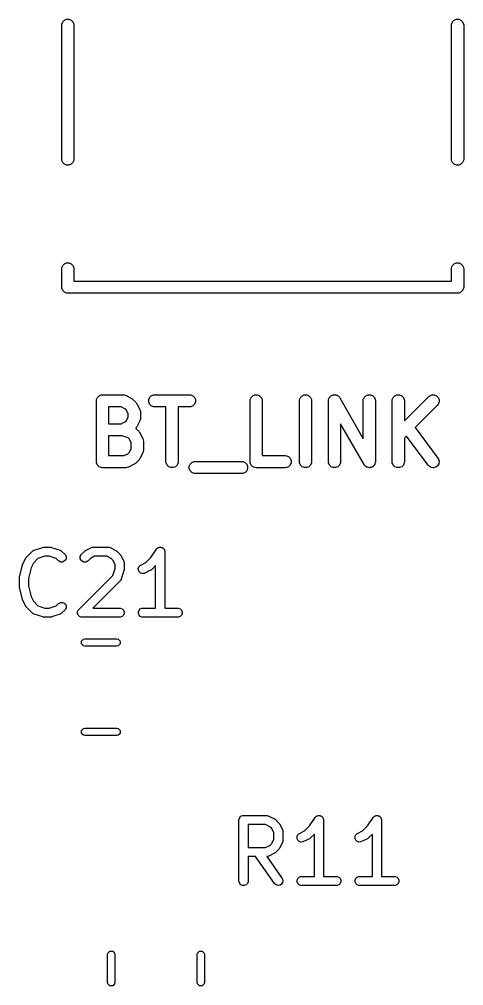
# Model space of a CAD drawing. Extents: x 2.05 to 8.87, y -5.84 to -2.88.
# Drawn here: x 5.492 to 5.78, y -4.416 to -3.791 of the extents above; entities that cross this region are included whole.
import ezdxf

# ---------------------------------------------------------------- set-up
doc = ezdxf.new("R2010")
doc.units = 0
doc.header["$MEASUREMENT"] = 0
doc.layers.add('BLACK', color=7, linetype='CONTINUOUS')

msp = doc.modelspace()

# ---------------------------------------------------------------- linework, layer by layer
at = {"layer": 'BLACK', "linetype": 'CONTINUOUS'}
for p, q in [((5.51976, -3.79451), (5.52035, -3.79309)), ((5.52035, -3.79309), (5.52143, -3.792)), ((5.52143, -3.792), (5.52285, -3.79141)), ((5.52285, -3.79141), (5.52439, -3.79141)), ((5.52439, -3.79141), (5.52581, -3.792)), ((5.52581, -3.792), (5.5269, -3.79309)), ((5.5269, -3.79309), (5.52748, -3.79451)), ((5.77173, -3.79451), (5.77232, -3.79309)), ((5.77232, -3.79309), (5.7734, -3.792)), ((5.7734, -3.792), (5.77482, -3.79141)), ((5.77482, -3.79141), (5.77636, -3.79141)), ((5.77636, -3.79141), (5.77778, -3.792)), ((5.77778, -3.792), (5.77886, -3.79309)), ((5.77886, -3.79309), (5.77945, -3.79451)), ((5.51969, -3.79528), (5.51976, -3.79451)), ((5.51969, -3.88189), (5.51969, -3.79528)), ((5.52748, -3.79451), (5.52756, -3.79528)), ((5.52756, -3.79528), (5.52756, -3.88189)), ((5.77165, -3.79528), (5.77173, -3.79451)), ((5.77165, -3.88189), (5.77165, -3.79528)), ((5.77945, -3.79451), (5.77953, -3.79528)), ((5.77953, -3.79528), (5.77953, -3.88189)), ((5.51976, -3.88266), (5.51969, -3.88189)), ((5.52035, -3.88408), (5.51976, -3.88266)), ((5.52143, -3.88516), (5.52035, -3.88408)), ((5.52285, -3.88575), (5.52143, -3.88516)), ((5.52439, -3.88575), (5.52285, -3.88575)), ((5.52581, -3.88516), (5.52439, -3.88575)), ((5.5269, -3.88408), (5.52581, -3.88516)), ((5.52748, -3.88266), (5.5269, -3.88408)), ((5.52756, -3.88189), (5.52748, -3.88266)), ((5.77173, -3.88266), (5.77165, -3.88189)), ((5.77232, -3.88408), (5.77173, -3.88266)), ((5.7734, -3.88516), (5.77232, -3.88408)), ((5.77482, -3.88575), (5.7734, -3.88516)), ((5.77636, -3.88575), (5.77482, -3.88575)), ((5.77778, -3.88516), (5.77636, -3.88575)), ((5.77886, -3.88408), (5.77778, -3.88516)), ((5.77945, -3.88266), (5.77886, -3.88408)), ((5.77953, -3.88189), (5.77945, -3.88266)), ((5.52143, -3.94948), (5.52285, -3.94889)), ((5.52285, -3.94889), (5.52439, -3.94889)), ((5.52439, -3.94889), (5.52581, -3.94948)), ((5.7734, -3.94948), (5.77482, -3.94889)), ((5.77482, -3.94889), (5.77636, -3.94889)), ((5.77636, -3.94889), (5.77778, -3.94948)), ((5.51969, -3.95276), (5.51976, -3.95199)), ((5.51969, -3.96457), (5.51969, -3.95276)), ((5.51976, -3.95199), (5.52035, -3.95057)), ((5.52035, -3.95057), (5.52143, -3.94948)), ((5.52581, -3.94948), (5.5269, -3.95057)), ((5.5269, -3.95057), (5.52748, -3.95199)), ((5.52748, -3.95199), (5.52756, -3.95276)), ((5.52756, -3.95276), (5.52756, -3.96063)), ((5.77165, -3.95276), (5.77173, -3.95199)), ((5.77165, -3.96063), (5.77165, -3.95276)), ((5.77173, -3.95199), (5.77232, -3.95057)), ((5.77232, -3.95057), (5.7734, -3.94948)), ((5.77778, -3.94948), (5.77886, -3.95057)), ((5.77886, -3.95057), (5.77945, -3.95199)), ((5.77945, -3.95199), (5.77953, -3.95276)), ((5.77953, -3.95276), (5.77953, -3.96457)), ((5.52756, -3.96063), (5.77165, -3.96063)), ((5.51976, -3.96534), (5.51969, -3.96457)), ((5.52035, -3.96675), (5.51976, -3.96534)), ((5.52143, -3.96784), (5.52035, -3.96675)), ((5.52285, -3.96843), (5.52143, -3.96784)), ((5.77778, -3.96784), (5.77636, -3.96843)), ((5.77886, -3.96675), (5.77778, -3.96784)), ((5.77945, -3.96534), (5.77886, -3.96675)), ((5.77953, -3.96457), (5.77945, -3.96534)), ((5.52362, -3.9685), (5.52285, -3.96843)), ((5.77559, -3.9685), (5.52362, -3.9685)), ((5.77636, -3.96843), (5.77559, -3.9685)), ((5.54219, -4.03731), (5.54278, -4.03589)), ((5.54278, -4.03589), (5.54386, -4.03481)), ((5.54386, -4.03481), (5.54528, -4.03422)), ((5.54528, -4.03422), (5.54605, -4.03414)), ((5.54605, -4.03414), (5.55917, -4.03414)), ((5.55917, -4.03414), (5.55994, -4.03422)), ((5.55994, -4.03422), (5.56007, -4.03427)), ((5.56007, -4.03427), (5.56021, -4.03428)), ((5.56021, -4.03428), (5.56093, -4.03456)), ((5.56093, -4.03456), (5.56468, -4.03643)), ((5.56468, -4.03643), (5.56501, -4.03664)), ((5.56501, -4.03664), (5.56511, -4.03668)), ((5.56511, -4.03668), (5.56522, -4.03677)), ((5.56522, -4.03677), (5.56534, -4.03684)), ((5.56534, -4.03684), (5.5654, -4.03692)), ((5.57593, -4.03731), (5.57652, -4.03589)), ((5.57652, -4.03589), (5.57761, -4.03481)), ((5.57761, -4.03481), (5.57903, -4.03422)), ((5.57903, -4.03422), (5.5798, -4.03414)), ((5.5798, -4.03414), (5.60229, -4.03414)), ((5.60229, -4.03414), (5.60306, -4.03422)), ((5.60306, -4.03422), (5.60448, -4.03481)), ((5.60448, -4.03481), (5.60557, -4.03589)), ((5.60557, -4.03589), (5.60615, -4.03731)), ((5.64155, -4.03731), (5.64214, -4.03589)), ((5.64214, -4.03589), (5.64323, -4.03481)), ((5.64323, -4.03481), (5.64464, -4.03422)), ((5.64464, -4.03422), (5.64618, -4.03422)), ((5.64618, -4.03422), (5.6476, -4.03481)), ((5.6476, -4.03481), (5.64869, -4.03589)), ((5.64869, -4.03589), (5.64927, -4.03731)), ((5.67342, -4.03731), (5.67401, -4.03589)), ((5.67401, -4.03589), (5.6751, -4.03481)), ((5.6751, -4.03481), (5.67652, -4.03422)), ((5.67652, -4.03422), (5.67805, -4.03422)), ((5.67805, -4.03422), (5.67947, -4.03481)), ((5.67947, -4.03481), (5.68056, -4.03589)), ((5.68056, -4.03589), (5.68115, -4.03731)), ((5.69217, -4.03731), (5.69237, -4.03683)), ((5.69237, -4.03683), (5.69251, -4.03632)), ((5.69251, -4.03632), (5.69266, -4.03612)), ((5.69266, -4.03612), (5.69276, -4.03589)), ((5.69276, -4.03589), (5.69313, -4.03552)), ((5.69313, -4.03552), (5.69345, -4.03511)), ((5.69345, -4.03511), (5.69367, -4.03498)), ((5.69367, -4.03498), (5.69384, -4.03481)), ((5.69384, -4.03481), (5.69433, -4.03461)), ((5.69433, -4.03461), (5.69478, -4.03435)), ((5.69478, -4.03435), (5.69503, -4.03431)), ((5.69503, -4.03431), (5.69526, -4.03422)), ((5.69526, -4.03422), (5.69579, -4.03422)), ((5.69579, -4.03422), (5.69631, -4.03415)), ((5.69631, -4.03415), (5.69655, -4.03422)), ((5.69655, -4.03422), (5.6968, -4.03422)), ((5.6968, -4.03422), (5.69728, -4.03442)), ((5.69728, -4.03442), (5.69779, -4.03456)), ((5.69779, -4.03456), (5.69799, -4.03471)), ((5.69799, -4.03471), (5.69822, -4.03481)), ((5.69822, -4.03481), (5.69859, -4.03518)), ((5.69859, -4.03518), (5.699, -4.0355)), ((5.699, -4.0355), (5.69923, -4.03582)), ((5.69923, -4.03582), (5.6993, -4.03589)), ((5.6993, -4.03589), (5.69933, -4.03596)), ((5.69933, -4.03596), (5.69945, -4.03613)), ((5.69945, -4.03613), (5.71459, -4.06262)), ((5.71467, -4.03731), (5.71526, -4.03589)), ((5.71526, -4.03589), (5.71634, -4.03481)), ((5.71634, -4.03481), (5.71776, -4.03422)), ((5.71776, -4.03422), (5.7193, -4.03422)), ((5.7193, -4.03422), (5.72072, -4.03481)), ((5.72072, -4.03481), (5.7218, -4.03589)), ((5.7218, -4.03589), (5.72239, -4.03731)), ((5.73341, -4.03731), (5.734, -4.03589)), ((5.734, -4.03589), (5.73509, -4.03481)), ((5.73509, -4.03481), (5.73651, -4.03422)), ((5.73651, -4.03422), (5.73804, -4.03422)), ((5.73804, -4.03422), (5.73946, -4.03481)), ((5.73946, -4.03481), (5.74055, -4.03589)), ((5.74055, -4.03589), (5.74114, -4.03731)), ((5.74121, -4.05107), (5.75699, -4.0353)), ((5.75699, -4.0353), (5.75759, -4.03481)), ((5.75759, -4.03481), (5.75901, -4.03422)), ((5.75901, -4.03422), (5.76054, -4.03422)), ((5.76054, -4.03422), (5.76196, -4.03481)), ((5.76196, -4.03481), (5.76305, -4.03589)), ((5.76305, -4.03589), (5.76363, -4.03731)), ((5.54211, -4.03808), (5.54219, -4.03731)), ((5.54211, -4.07745), (5.54211, -4.03808)), ((5.55824, -4.04202), (5.54999, -4.04202)), ((5.54999, -4.04202), (5.54999, -4.05289)), ((5.56059, -4.04319), (5.55824, -4.04202)), ((5.5654, -4.03692), (5.56571, -4.03717)), ((5.56571, -4.03717), (5.56758, -4.03905)), ((5.56758, -4.03905), (5.56783, -4.03935)), ((5.56783, -4.03935), (5.56791, -4.03942)), ((5.56791, -4.03942), (5.56798, -4.03953)), ((5.56798, -4.03953), (5.56807, -4.03964)), ((5.56807, -4.03964), (5.56811, -4.03974)), ((5.56811, -4.03974), (5.56832, -4.04007)), ((5.56832, -4.04007), (5.57019, -4.04382)), ((5.57593, -4.03885), (5.57593, -4.03731)), ((5.57652, -4.04027), (5.57593, -4.03885)), ((5.57761, -4.04135), (5.57652, -4.04027)), ((5.57903, -4.04194), (5.57761, -4.04135)), ((5.5798, -4.04202), (5.57903, -4.04194)), ((5.58711, -4.04202), (5.5798, -4.04202)), ((5.58711, -4.07745), (5.58711, -4.04202)), ((5.60229, -4.04202), (5.59498, -4.04202)), ((5.59498, -4.04202), (5.59498, -4.07745)), ((5.60306, -4.04194), (5.60229, -4.04202)), ((5.60448, -4.04135), (5.60306, -4.04194)), ((5.60557, -4.04027), (5.60448, -4.04135)), ((5.60615, -4.03885), (5.60557, -4.04027)), ((5.60615, -4.03731), (5.60615, -4.03885)), ((5.64148, -4.03808), (5.64155, -4.03731)), ((5.64148, -4.07745), (5.64148, -4.03808)), ((5.64927, -4.03731), (5.64935, -4.03808)), ((5.64935, -4.03808), (5.64935, -4.07351)), ((5.67335, -4.03808), (5.67342, -4.03731)), ((5.67335, -4.07745), (5.67335, -4.03808)), ((5.68115, -4.03731), (5.68122, -4.03808)), ((5.68122, -4.03808), (5.68122, -4.07745)), ((5.69209, -4.03808), (5.69211, -4.03788)), ((5.69209, -4.07745), (5.69209, -4.03808)), ((5.6921, -4.0378), (5.69213, -4.0377)), ((5.69211, -4.03788), (5.6921, -4.0378)), ((5.69213, -4.0377), (5.69217, -4.03731)), ((5.71459, -4.03808), (5.71467, -4.03731)), ((5.71459, -4.06262), (5.71459, -4.03808)), ((5.72239, -4.03731), (5.72247, -4.03808)), ((5.72247, -4.03808), (5.72247, -4.07745)), ((5.73334, -4.03808), (5.73341, -4.03731)), ((5.73334, -4.07745), (5.73334, -4.03808)), ((5.74114, -4.03731), (5.74121, -4.03808)), ((5.74121, -4.03808), (5.74121, -4.05107)), ((5.76256, -4.04086), (5.7481, -4.05532)), ((5.76305, -4.04027), (5.76256, -4.04086)), ((5.76363, -4.03885), (5.76305, -4.04027)), ((5.76363, -4.03731), (5.76363, -4.03885)), ((5.56156, -4.04416), (5.56059, -4.04319)), ((5.56274, -4.04651), (5.56156, -4.04416)), ((5.56156, -4.05075), (5.56274, -4.0484)), ((5.56274, -4.0484), (5.56274, -4.04651)), ((5.57019, -4.04382), (5.57047, -4.04454)), ((5.57047, -4.04454), (5.57048, -4.04468)), ((5.57048, -4.04468), (5.57053, -4.04481)), ((5.57053, -4.04481), (5.57061, -4.04558)), ((5.57061, -4.04933), (5.57053, -4.0501)), ((5.57061, -4.04558), (5.57061, -4.04933)), ((5.54999, -4.05289), (5.55824, -4.05289)), ((5.55824, -4.05289), (5.56059, -4.05172)), ((5.56059, -4.05172), (5.56156, -4.05075)), ((5.56783, -4.05556), (5.56758, -4.05586)), ((5.56791, -4.05549), (5.56783, -4.05556)), ((5.56798, -4.05537), (5.56791, -4.05549)), ((5.56807, -4.05526), (5.56798, -4.05537)), ((5.56811, -4.05517), (5.56807, -4.05526)), ((5.56832, -4.05484), (5.56811, -4.05517)), ((5.57019, -4.05109), (5.56832, -4.05484)), ((5.57047, -4.05037), (5.57019, -4.05109)), ((5.57048, -4.05023), (5.57047, -4.05037)), ((5.57053, -4.0501), (5.57048, -4.05023)), ((5.71511, -4.0794), (5.69997, -4.0529)), ((5.69997, -4.0529), (5.69997, -4.07745)), ((5.7481, -4.05532), (5.76292, -4.07509)), ((5.55853, -4.06076), (5.54999, -4.06076)), ((5.54999, -4.06076), (5.54999, -4.07351)), ((5.56267, -4.06214), (5.55853, -4.06076)), ((5.56758, -4.05586), (5.56755, -4.05589)), ((5.56755, -4.05589), (5.56758, -4.05592)), ((5.56758, -4.05592), (5.56946, -4.05779)), ((5.56946, -4.05779), (5.5697, -4.05809)), ((5.5697, -4.05809), (5.56978, -4.05816)), ((5.56978, -4.05816), (5.56986, -4.05828)), ((5.56986, -4.05828), (5.56995, -4.05839)), ((5.56995, -4.05839), (5.56999, -4.05849)), ((5.56999, -4.05849), (5.57019, -4.05882)), ((5.57019, -4.05882), (5.57207, -4.06257)), ((5.74247, -4.06095), (5.74121, -4.06221)), ((5.75662, -4.07981), (5.74247, -4.06095)), ((5.56344, -4.06291), (5.56267, -4.06214)), ((5.56461, -4.06526), (5.56344, -4.06291)), ((5.56461, -4.06902), (5.56461, -4.06526)), ((5.57207, -4.06257), (5.57234, -4.06329)), ((5.57234, -4.06329), (5.57235, -4.06343)), ((5.57235, -4.06343), (5.57241, -4.06356)), ((5.57241, -4.06356), (5.57248, -4.06433)), ((5.57248, -4.06433), (5.57248, -4.06995)), ((5.74121, -4.06221), (5.74121, -4.07745)), ((5.54999, -4.07351), (5.56012, -4.07351)), ((5.56012, -4.07351), (5.56247, -4.07234)), ((5.56247, -4.07234), (5.56344, -4.07137)), ((5.56344, -4.07137), (5.56461, -4.06902)), ((5.57207, -4.07171), (5.57019, -4.07546)), ((5.57234, -4.07099), (5.57207, -4.07171)), ((5.57235, -4.07085), (5.57234, -4.07099)), ((5.57241, -4.07072), (5.57235, -4.07085)), ((5.57248, -4.06995), (5.57241, -4.07072)), ((5.64935, -4.07351), (5.66416, -4.07351)), ((5.66416, -4.07351), (5.66493, -4.07359)), ((5.66493, -4.07359), (5.66635, -4.07418)), ((5.66635, -4.07418), (5.66743, -4.07526)), ((5.54219, -4.07822), (5.54211, -4.07745)), ((5.54278, -4.07964), (5.54219, -4.07822)), ((5.54386, -4.08072), (5.54278, -4.07964)), ((5.56656, -4.0791), (5.56281, -4.08097)), ((5.56689, -4.07889), (5.56656, -4.0791)), ((5.56699, -4.07885), (5.56689, -4.07889)), ((5.56709, -4.07876), (5.56699, -4.07885)), ((5.56721, -4.07869), (5.56709, -4.07876)), ((5.56728, -4.07861), (5.56721, -4.07869)), ((5.56758, -4.07836), (5.56728, -4.07861)), ((5.56946, -4.07648), (5.56758, -4.07836)), ((5.5697, -4.07618), (5.56946, -4.07648)), ((5.56978, -4.07611), (5.5697, -4.07618)), ((5.56986, -4.076), (5.56978, -4.07611)), ((5.56995, -4.07589), (5.56986, -4.076)), ((5.56999, -4.07579), (5.56995, -4.07589)), ((5.57019, -4.07546), (5.56999, -4.07579)), ((5.58718, -4.07822), (5.58711, -4.07745)), ((5.58777, -4.07964), (5.58718, -4.07822)), ((5.58886, -4.08072), (5.58777, -4.07964)), ((5.59432, -4.07964), (5.59323, -4.08072)), ((5.59491, -4.07822), (5.59432, -4.07964)), ((5.59498, -4.07745), (5.59491, -4.07822)), ((5.60218, -4.08043), (5.60277, -4.07901)), ((5.60218, -4.08197), (5.60218, -4.08043)), ((5.60277, -4.07901), (5.60386, -4.07793)), ((5.60386, -4.07793), (5.60527, -4.07734)), ((5.60527, -4.07734), (5.60604, -4.07726)), ((5.60604, -4.07726), (5.63604, -4.07726)), ((5.63604, -4.07726), (5.63681, -4.07734)), ((5.63681, -4.07734), (5.63823, -4.07793)), ((5.63823, -4.07793), (5.63931, -4.07901)), ((5.63931, -4.07901), (5.6399, -4.08043)), ((5.6399, -4.08043), (5.6399, -4.08197)), ((5.64155, -4.07822), (5.64148, -4.07745)), ((5.64214, -4.07964), (5.64155, -4.07822)), ((5.64323, -4.08072), (5.64214, -4.07964)), ((5.66743, -4.07964), (5.66635, -4.08072)), ((5.66743, -4.07526), (5.66802, -4.07668)), ((5.66802, -4.07822), (5.66743, -4.07964)), ((5.66802, -4.07668), (5.66802, -4.07822)), ((5.67342, -4.07822), (5.67335, -4.07745)), ((5.67401, -4.07964), (5.67342, -4.07822)), ((5.6751, -4.08072), (5.67401, -4.07964)), ((5.68056, -4.07964), (5.67947, -4.08072)), ((5.68115, -4.07822), (5.68056, -4.07964)), ((5.68122, -4.07745), (5.68115, -4.07822)), ((5.69217, -4.07822), (5.69209, -4.07745)), ((5.69276, -4.07964), (5.69217, -4.07822)), ((5.69384, -4.08072), (5.69276, -4.07964)), ((5.6993, -4.07964), (5.69822, -4.08072)), ((5.69989, -4.07822), (5.6993, -4.07964)), ((5.69997, -4.07745), (5.69989, -4.07822)), ((5.71523, -4.07956), (5.71511, -4.0794)), ((5.71526, -4.07964), (5.71523, -4.07956)), ((5.71533, -4.07971), (5.71526, -4.07964)), ((5.71556, -4.08003), (5.71533, -4.07971)), ((5.71597, -4.08035), (5.71556, -4.08003)), ((5.71634, -4.08072), (5.71597, -4.08035)), ((5.72089, -4.08055), (5.72072, -4.08072)), ((5.72111, -4.08042), (5.72089, -4.08055)), ((5.72143, -4.08001), (5.72111, -4.08042)), ((5.7218, -4.07964), (5.72143, -4.08001)), ((5.7219, -4.07941), (5.7218, -4.07964)), ((5.72205, -4.07921), (5.7219, -4.07941)), ((5.72219, -4.0787), (5.72205, -4.07921)), ((5.72239, -4.07822), (5.72219, -4.0787)), ((5.72243, -4.07782), (5.72239, -4.07822)), ((5.72246, -4.07772), (5.72243, -4.07782)), ((5.72247, -4.07745), (5.72245, -4.07765)), ((5.72245, -4.07765), (5.72246, -4.07772)), ((5.73341, -4.07822), (5.73334, -4.07745)), ((5.734, -4.07964), (5.73341, -4.07822)), ((5.73509, -4.08072), (5.734, -4.07964)), ((5.74055, -4.07964), (5.73946, -4.08072)), ((5.74114, -4.07822), (5.74055, -4.07964)), ((5.74121, -4.07745), (5.74114, -4.07822)), ((5.75715, -4.08038), (5.75662, -4.07981)), ((5.75847, -4.08116), (5.75715, -4.08038)), ((5.7627, -4.08008), (5.76148, -4.081)), ((5.76349, -4.07876), (5.7627, -4.08008)), ((5.76292, -4.07509), (5.76332, -4.07575)), ((5.76332, -4.07575), (5.7637, -4.07724)), ((5.7637, -4.07724), (5.76349, -4.07876)), ((5.54528, -4.08131), (5.54386, -4.08072)), ((5.54605, -4.08139), (5.54528, -4.08131)), ((5.56105, -4.08139), (5.54605, -4.08139)), ((5.56182, -4.08131), (5.56105, -4.08139)), ((5.56195, -4.08126), (5.56182, -4.08131)), ((5.56209, -4.08125), (5.56195, -4.08126)), ((5.56281, -4.08097), (5.56209, -4.08125)), ((5.59028, -4.08131), (5.58886, -4.08072)), ((5.59181, -4.08131), (5.59028, -4.08131)), ((5.59323, -4.08072), (5.59181, -4.08131)), ((5.60277, -4.08339), (5.60218, -4.08197)), ((5.60386, -4.08447), (5.60277, -4.08339)), ((5.60527, -4.08506), (5.60386, -4.08447)), ((5.60604, -4.08514), (5.60527, -4.08506)), ((5.63604, -4.08514), (5.60604, -4.08514)), ((5.63681, -4.08506), (5.63604, -4.08514)), ((5.63823, -4.08447), (5.63681, -4.08506)), ((5.63931, -4.08339), (5.63823, -4.08447)), ((5.6399, -4.08197), (5.63931, -4.08339)), ((5.64464, -4.08131), (5.64323, -4.08072)), ((5.64541, -4.08139), (5.64464, -4.08131)), ((5.66416, -4.08139), (5.64541, -4.08139)), ((5.66493, -4.08131), (5.66416, -4.08139)), ((5.66635, -4.08072), (5.66493, -4.08131)), ((5.67652, -4.08131), (5.6751, -4.08072)), ((5.67805, -4.08131), (5.67652, -4.08131)), ((5.67947, -4.08072), (5.67805, -4.08131)), ((5.69526, -4.08131), (5.69384, -4.08072)), ((5.6968, -4.08131), (5.69526, -4.08131)), ((5.69822, -4.08072), (5.6968, -4.08131)), ((5.71657, -4.08082), (5.71634, -4.08072)), ((5.71677, -4.08097), (5.71657, -4.08082)), ((5.71728, -4.08111), (5.71677, -4.08097)), ((5.71776, -4.08131), (5.71728, -4.08111)), ((5.71801, -4.08131), (5.71776, -4.08131)), ((5.71825, -4.08138), (5.71801, -4.08131)), ((5.71877, -4.08131), (5.71825, -4.08138)), ((5.7193, -4.08131), (5.71877, -4.08131)), ((5.71953, -4.08121), (5.7193, -4.08131)), ((5.71978, -4.08118), (5.71953, -4.08121)), ((5.72023, -4.08092), (5.71978, -4.08118)), ((5.72072, -4.08072), (5.72023, -4.08092)), ((5.73651, -4.08131), (5.73509, -4.08072)), ((5.73804, -4.08131), (5.73651, -4.08131)), ((5.73946, -4.08072), (5.73804, -4.08131)), ((5.75999, -4.08138), (5.75847, -4.08116)), ((5.76148, -4.081), (5.75999, -4.08138)), ((5.49692, -4.13924), (5.50067, -4.13549)), ((5.50067, -4.13549), (5.50112, -4.13512)), ((5.50112, -4.13512), (5.50122, -4.13508)), ((5.50122, -4.13508), (5.5013, -4.13501)), ((5.5013, -4.13501), (5.50182, -4.13478)), ((5.50182, -4.13478), (5.50745, -4.1329)), ((5.50745, -4.1329), (5.50773, -4.13284)), ((5.50773, -4.13284), (5.50781, -4.13281)), ((5.50781, -4.13281), (5.50791, -4.1328)), ((5.50791, -4.1328), (5.50801, -4.13277)), ((5.50801, -4.13277), (5.50809, -4.13278)), ((5.50809, -4.13278), (5.50838, -4.13275)), ((5.50838, -4.13275), (5.51213, -4.13275)), ((5.51213, -4.13275), (5.51242, -4.13278)), ((5.51242, -4.13278), (5.5125, -4.13277)), ((5.5125, -4.13277), (5.5126, -4.1328)), ((5.5126, -4.1328), (5.51271, -4.13281)), ((5.51271, -4.13281), (5.51278, -4.13284)), ((5.51278, -4.13284), (5.51307, -4.1329)), ((5.51307, -4.1329), (5.51869, -4.13478)), ((5.51869, -4.13478), (5.51922, -4.13501)), ((5.51922, -4.13501), (5.5193, -4.13508)), ((5.5193, -4.13508), (5.5194, -4.13512)), ((5.5194, -4.13512), (5.51984, -4.13549)), ((5.51984, -4.13549), (5.52172, -4.13736)), ((5.53254, -4.13736), (5.53442, -4.13549)), ((5.53442, -4.13549), (5.53464, -4.1353)), ((5.53464, -4.1353), (5.53469, -4.13524)), ((5.53469, -4.13524), (5.53478, -4.13519)), ((5.53478, -4.13519), (5.53486, -4.13512)), ((5.53486, -4.13512), (5.53494, -4.13509)), ((5.53494, -4.13509), (5.53518, -4.13494)), ((5.53518, -4.13494), (5.53893, -4.13306)), ((5.53893, -4.13306), (5.53947, -4.13285)), ((5.53947, -4.13285), (5.53958, -4.13285)), ((5.53958, -4.13285), (5.53968, -4.13281)), ((5.53968, -4.13281), (5.54025, -4.13275)), ((5.54025, -4.13275), (5.54963, -4.13275)), ((5.54963, -4.13275), (5.5502, -4.13281)), ((5.5502, -4.13281), (5.5503, -4.13285)), ((5.5503, -4.13285), (5.55041, -4.13285)), ((5.55041, -4.13285), (5.55095, -4.13306)), ((5.55095, -4.13306), (5.5547, -4.13494)), ((5.5547, -4.13494), (5.55495, -4.13509)), ((5.55495, -4.13509), (5.55502, -4.13512)), ((5.55502, -4.13512), (5.5551, -4.13519)), ((5.5551, -4.13519), (5.55519, -4.13524)), ((5.55519, -4.13524), (5.55524, -4.1353)), ((5.55524, -4.1353), (5.55547, -4.13549)), ((5.55547, -4.13549), (5.55734, -4.13736)), ((5.57733, -4.13944), (5.58092, -4.13406)), ((5.58092, -4.13406), (5.58128, -4.13362)), ((5.58092, -4.13406), (5.58092, -4.13406)), ((5.58092, -4.13406), (5.58092, -4.13406)), ((5.58092, -4.13406), (5.58092, -4.13406)), ((5.58128, -4.13362), (5.58153, -4.13345)), ((5.58153, -4.13345), (5.58173, -4.13325)), ((5.58173, -4.13325), (5.582, -4.13314)), ((5.582, -4.13314), (5.58224, -4.13297)), ((5.58224, -4.13297), (5.58253, -4.13292)), ((5.58253, -4.13292), (5.5828, -4.13281)), ((5.5828, -4.13281), (5.58309, -4.13281)), ((5.58309, -4.13281), (5.58337, -4.13275)), ((5.58337, -4.13275), (5.58366, -4.13281)), ((5.58366, -4.13281), (5.58395, -4.13281)), ((5.58395, -4.13281), (5.58422, -4.13292)), ((5.58422, -4.13292), (5.5845, -4.13297)), ((5.5845, -4.13297), (5.58474, -4.13313)), ((5.58474, -4.13313), (5.58501, -4.13325)), ((5.58501, -4.13325), (5.58522, -4.13345)), ((5.58522, -4.13345), (5.58546, -4.13361)), ((5.58546, -4.13361), (5.58562, -4.13385)), ((5.58562, -4.13385), (5.58583, -4.13406)), ((5.58583, -4.13406), (5.58594, -4.13433)), ((5.58594, -4.13433), (5.5861, -4.13457)), ((5.5861, -4.13457), (5.58616, -4.13486)), ((5.58616, -4.13486), (5.58627, -4.13513)), ((5.58627, -4.13513), (5.58633, -4.1357)), ((5.58633, -4.1357), (5.58633, -4.1357)), ((5.58633, -4.1357), (5.58633, -4.1357)), ((5.58633, -4.1357), (5.58633, -4.1357)), ((5.58633, -4.1357), (5.58633, -4.17212)), ((5.49449, -4.14375), (5.49637, -4.14001)), ((5.49637, -4.14001), (5.49652, -4.13976)), ((5.49652, -4.13976), (5.49655, -4.13969)), ((5.49655, -4.13969), (5.49662, -4.1396)), ((5.49662, -4.1396), (5.49668, -4.13952)), ((5.49668, -4.13952), (5.49674, -4.13946)), ((5.49674, -4.13946), (5.49692, -4.13924)), ((5.50144, -4.14307), (5.49992, -4.14611)), ((5.50435, -4.14016), (5.50144, -4.14307)), ((5.50886, -4.13865), (5.50435, -4.14016)), ((5.51165, -4.13865), (5.50886, -4.13865)), ((5.51616, -4.14016), (5.51165, -4.13865)), ((5.51754, -4.14154), (5.51616, -4.14016)), ((5.51799, -4.14191), (5.51754, -4.14154)), ((5.51906, -4.14235), (5.51799, -4.14191)), ((5.52021, -4.14235), (5.51906, -4.14235)), ((5.52127, -4.14191), (5.52021, -4.14235)), ((5.52209, -4.14109), (5.52127, -4.14191)), ((5.52172, -4.13736), (5.52209, -4.13781)), ((5.52209, -4.13781), (5.52253, -4.13888)), ((5.52253, -4.14003), (5.52209, -4.14109)), ((5.52253, -4.13888), (5.52253, -4.14003)), ((5.53173, -4.13888), (5.53217, -4.13781)), ((5.53173, -4.14003), (5.53173, -4.13888)), ((5.53217, -4.14109), (5.53173, -4.14003)), ((5.53217, -4.13781), (5.53254, -4.13736)), ((5.53299, -4.14191), (5.53217, -4.14109)), ((5.53405, -4.14235), (5.53299, -4.14191)), ((5.53521, -4.14235), (5.53405, -4.14235)), ((5.53627, -4.14191), (5.53521, -4.14235)), ((5.53672, -4.14154), (5.53627, -4.14191)), ((5.53825, -4.14), (5.53672, -4.14154)), ((5.54095, -4.13865), (5.53825, -4.14)), ((5.54893, -4.13865), (5.54095, -4.13865)), ((5.55163, -4.14), (5.54893, -4.13865)), ((5.55283, -4.1412), (5.55163, -4.14)), ((5.55417, -4.1439), (5.55283, -4.1412)), ((5.55734, -4.13736), (5.55753, -4.13759)), ((5.55753, -4.13759), (5.55758, -4.13764)), ((5.55758, -4.13764), (5.55764, -4.13773)), ((5.55764, -4.13773), (5.55771, -4.13781)), ((5.55771, -4.13781), (5.55774, -4.13788)), ((5.55774, -4.13788), (5.55789, -4.13813)), ((5.55789, -4.13813), (5.55977, -4.14188)), ((5.55977, -4.14188), (5.55997, -4.14242)), ((5.55997, -4.14242), (5.55998, -4.14253)), ((5.55998, -4.14253), (5.56002, -4.14262)), ((5.56002, -4.14262), (5.56008, -4.1432)), ((5.5708, -4.14431), (5.57413, -4.14265)), ((5.57413, -4.14265), (5.57733, -4.13944)), ((5.4924, -4.15186), (5.49427, -4.14436)), ((5.49427, -4.14436), (5.49428, -4.14432)), ((5.49428, -4.14432), (5.49429, -4.1443)), ((5.49429, -4.1443), (5.49438, -4.14405)), ((5.49438, -4.14405), (5.49446, -4.14381)), ((5.49446, -4.14381), (5.49448, -4.1438)), ((5.49448, -4.1438), (5.49449, -4.14375)), ((5.49992, -4.14611), (5.49821, -4.15294)), ((5.55267, -4.15098), (5.55417, -4.14647)), ((5.55417, -4.14647), (5.55417, -4.1439)), ((5.55993, -4.14788), (5.55805, -4.15351)), ((5.55999, -4.1476), (5.55993, -4.14788)), ((5.56002, -4.14753), (5.55999, -4.1476)), ((5.56003, -4.14742), (5.56002, -4.14753)), ((5.56006, -4.14732), (5.56003, -4.14742)), ((5.56008, -4.14695), (5.56005, -4.14724)), ((5.56005, -4.14724), (5.56006, -4.14732)), ((5.56008, -4.1432), (5.56008, -4.14695)), ((5.5692, -4.14658), (5.56956, -4.14549)), ((5.56928, -4.14773), (5.5692, -4.14658)), ((5.56979, -4.14876), (5.56928, -4.14773)), ((5.56956, -4.14549), (5.57031, -4.14462)), ((5.57066, -4.14952), (5.56979, -4.14876)), ((5.57031, -4.14462), (5.5708, -4.14431)), ((5.5772, -4.14772), (5.57345, -4.14959)), ((5.57744, -4.14756), (5.5772, -4.14772)), ((5.57752, -4.14753), (5.57744, -4.14756)), ((5.5776, -4.14746), (5.57752, -4.14753)), ((5.57768, -4.14741), (5.5776, -4.14746)), ((5.57774, -4.14735), (5.57768, -4.14741)), ((5.57796, -4.14716), (5.57774, -4.14735)), ((5.58042, -4.1447), (5.57796, -4.14716)), ((5.58042, -4.17212), (5.58042, -4.1447)), ((5.49231, -4.15243), (5.49234, -4.15222)), ((5.49232, -4.15247), (5.49231, -4.15243)), ((5.49231, -4.15257), (5.49232, -4.15247)), ((5.49231, -4.1582), (5.49231, -4.15257)), ((5.49234, -4.15222), (5.49236, -4.152)), ((5.49236, -4.152), (5.49238, -4.15196)), ((5.49238, -4.15196), (5.4924, -4.15186)), ((5.49821, -4.15294), (5.49821, -4.15784)), ((5.53067, -4.17298), (5.55267, -4.15098)), ((5.55734, -4.15466), (5.53988, -4.17212)), ((5.55771, -4.15421), (5.55734, -4.15466)), ((5.55775, -4.15412), (5.55771, -4.15421)), ((5.55782, -4.15404), (5.55775, -4.15412)), ((5.55805, -4.15351), (5.55782, -4.15404)), ((5.57176, -4.14988), (5.57066, -4.14952)), ((5.5729, -4.1498), (5.57176, -4.14988)), ((5.57345, -4.14959), (5.5729, -4.1498)), ((5.49232, -4.1583), (5.49231, -4.1582)), ((5.49231, -4.15834), (5.49232, -4.1583)), ((5.49234, -4.15856), (5.49231, -4.15834)), ((5.49236, -4.15877), (5.49234, -4.15856)), ((5.49238, -4.15881), (5.49236, -4.15877)), ((5.4924, -4.15891), (5.49238, -4.15881)), ((5.49427, -4.16641), (5.4924, -4.15891)), ((5.49821, -4.15784), (5.49992, -4.16467)), ((5.49428, -4.16646), (5.49427, -4.16641)), ((5.49429, -4.16648), (5.49428, -4.16646)), ((5.49438, -4.16672), (5.49429, -4.16648)), ((5.49446, -4.16696), (5.49438, -4.16672)), ((5.49448, -4.16698), (5.49446, -4.16696)), ((5.49449, -4.16702), (5.49448, -4.16698)), ((5.49637, -4.17077), (5.49449, -4.16702)), ((5.49992, -4.16467), (5.50144, -4.1677)), ((5.50144, -4.1677), (5.50435, -4.17062)), ((5.49652, -4.17102), (5.49637, -4.17077)), ((5.49655, -4.17109), (5.49652, -4.17102)), ((5.49662, -4.17117), (5.49655, -4.17109)), ((5.49668, -4.17126), (5.49662, -4.17117)), ((5.49674, -4.17131), (5.49668, -4.17126)), ((5.49692, -4.17154), (5.49674, -4.17131)), ((5.50067, -4.17528), (5.49692, -4.17154)), ((5.50435, -4.17062), (5.50886, -4.17212)), ((5.50886, -4.17212), (5.51165, -4.17212)), ((5.51165, -4.17212), (5.51616, -4.17062)), ((5.51616, -4.17062), (5.51754, -4.16923)), ((5.51754, -4.16923), (5.51799, -4.16887)), ((5.51799, -4.16887), (5.51906, -4.16843)), ((5.51906, -4.16843), (5.52021, -4.16843)), ((5.52172, -4.17341), (5.51984, -4.17528)), ((5.52021, -4.16843), (5.52127, -4.16887)), ((5.52127, -4.16887), (5.52209, -4.16968)), ((5.52209, -4.17296), (5.52172, -4.17341)), ((5.52209, -4.16968), (5.52253, -4.17075)), ((5.52253, -4.1719), (5.52209, -4.17296)), ((5.52253, -4.17075), (5.52253, -4.1719)), ((5.52986, -4.1745), (5.5303, -4.17343)), ((5.5303, -4.17343), (5.53067, -4.17298)), ((5.53988, -4.17212), (5.55713, -4.17212)), ((5.55713, -4.17212), (5.5577, -4.17218)), ((5.5577, -4.17218), (5.55877, -4.17262)), ((5.55877, -4.17262), (5.55958, -4.17343)), ((5.55958, -4.17343), (5.56002, -4.1745)), ((5.56923, -4.1745), (5.56967, -4.17343)), ((5.56967, -4.17343), (5.57048, -4.17262)), ((5.57048, -4.17262), (5.57155, -4.17218)), ((5.57155, -4.17218), (5.57213, -4.17212)), ((5.57213, -4.17212), (5.58042, -4.17212)), ((5.58633, -4.17212), (5.59462, -4.17212)), ((5.59462, -4.17212), (5.5952, -4.17218)), ((5.5952, -4.17218), (5.59626, -4.17262)), ((5.59626, -4.17262), (5.59708, -4.17343)), ((5.59708, -4.17343), (5.59752, -4.1745)), ((5.50112, -4.17565), (5.50067, -4.17528)), ((5.50122, -4.17569), (5.50112, -4.17565)), ((5.5013, -4.17576), (5.50122, -4.17569)), ((5.50182, -4.176), (5.5013, -4.17576)), ((5.50745, -4.17787), (5.50182, -4.176)), ((5.50773, -4.17794), (5.50745, -4.17787)), ((5.50781, -4.17797), (5.50773, -4.17794)), ((5.50791, -4.17798), (5.50781, -4.17797)), ((5.50801, -4.178), (5.50791, -4.17798)), ((5.50809, -4.178), (5.50801, -4.178)), ((5.50838, -4.17802), (5.50809, -4.178)), ((5.51213, -4.17802), (5.50838, -4.17802)), ((5.51242, -4.178), (5.51213, -4.17802)), ((5.5125, -4.178), (5.51242, -4.178)), ((5.5126, -4.17798), (5.5125, -4.178)), ((5.51271, -4.17797), (5.5126, -4.17798)), ((5.51278, -4.17794), (5.51271, -4.17797)), ((5.51307, -4.17787), (5.51278, -4.17794)), ((5.51869, -4.176), (5.51307, -4.17787)), ((5.51922, -4.17576), (5.51869, -4.176)), ((5.5193, -4.17569), (5.51922, -4.17576)), ((5.5194, -4.17565), (5.5193, -4.17569)), ((5.51984, -4.17528), (5.5194, -4.17565)), ((5.52986, -4.17565), (5.52986, -4.1745)), ((5.5303, -4.17671), (5.52986, -4.17565)), ((5.53111, -4.17753), (5.5303, -4.17671)), ((5.53218, -4.17797), (5.53111, -4.17753)), ((5.53275, -4.17802), (5.53218, -4.17797)), ((5.55713, -4.17802), (5.53275, -4.17802)), ((5.5577, -4.17797), (5.55713, -4.17802)), ((5.55877, -4.17753), (5.5577, -4.17797)), ((5.55958, -4.17671), (5.55877, -4.17753)), ((5.56002, -4.17565), (5.55958, -4.17671)), ((5.56002, -4.1745), (5.56002, -4.17565)), ((5.56923, -4.17565), (5.56923, -4.1745)), ((5.56967, -4.17671), (5.56923, -4.17565)), ((5.57048, -4.17753), (5.56967, -4.17671)), ((5.57155, -4.17797), (5.57048, -4.17753)), ((5.57213, -4.17802), (5.57155, -4.17797)), ((5.59462, -4.17802), (5.57213, -4.17802)), ((5.5952, -4.17797), (5.59462, -4.17802)), ((5.59626, -4.17753), (5.5952, -4.17797)), ((5.59708, -4.17671), (5.59626, -4.17753)), ((5.59752, -4.17565), (5.59708, -4.17671)), ((5.59752, -4.1745), (5.59752, -4.17565)), ((5.53247, -4.19347), (5.53375, -4.19219)), ((5.53375, -4.19219), (5.53466, -4.19201)), ((5.53466, -4.19201), (5.55523, -4.19201)), ((5.55523, -4.19201), (5.55613, -4.19219)), ((5.55613, -4.19219), (5.55741, -4.19347)), ((5.53247, -4.19527), (5.53247, -4.19347)), ((5.53375, -4.19655), (5.53247, -4.19527)), ((5.53466, -4.19673), (5.53375, -4.19655)), ((5.55523, -4.19673), (5.53466, -4.19673)), ((5.55613, -4.19655), (5.55523, -4.19673)), ((5.55741, -4.19527), (5.55613, -4.19655)), ((5.55741, -4.19347), (5.55741, -4.19527)), ((5.53247, -4.25134), (5.53375, -4.25006)), ((5.53247, -4.25315), (5.53247, -4.25134)), ((5.53375, -4.25443), (5.53247, -4.25315)), ((5.53375, -4.25006), (5.53466, -4.24988)), ((5.53466, -4.25461), (5.53375, -4.25443)), ((5.53466, -4.24988), (5.55523, -4.24988)), ((5.55523, -4.25461), (5.53466, -4.25461)), ((5.55523, -4.24988), (5.55613, -4.25006)), ((5.55613, -4.25443), (5.55523, -4.25461)), ((5.55613, -4.25006), (5.55741, -4.25134)), ((5.55741, -4.25315), (5.55613, -4.25443)), ((5.55741, -4.25134), (5.55741, -4.25315)), ((5.63428, -4.30924), (5.63434, -4.30867)), ((5.63428, -4.34861), (5.63428, -4.30924)), ((5.63434, -4.30867), (5.63478, -4.3076)), ((5.63478, -4.3076), (5.63559, -4.30679)), ((5.63559, -4.30679), (5.63666, -4.30635)), ((5.63666, -4.30635), (5.63723, -4.30629)), ((5.63723, -4.30629), (5.65223, -4.30629)), ((5.65223, -4.30629), (5.65281, -4.30635)), ((5.65281, -4.30635), (5.6529, -4.30639)), ((5.6529, -4.30639), (5.65301, -4.3064)), ((5.65301, -4.3064), (5.65355, -4.3066)), ((5.65355, -4.3066), (5.6573, -4.30848)), ((5.6573, -4.30848), (5.65755, -4.30863)), ((5.65755, -4.30863), (5.65762, -4.30866)), ((5.65762, -4.30866), (5.6577, -4.30873)), ((5.6577, -4.30873), (5.65779, -4.30879)), ((5.65779, -4.30879), (5.65784, -4.30885)), ((5.65784, -4.30885), (5.65807, -4.30903)), ((5.65807, -4.30903), (5.65994, -4.31091)), ((5.65994, -4.31091), (5.66013, -4.31113)), ((5.66013, -4.31113), (5.66019, -4.31118)), ((5.66019, -4.31118), (5.66024, -4.31127)), ((5.66024, -4.31127), (5.66031, -4.31135)), ((5.66031, -4.31135), (5.66034, -4.31143)), ((5.66034, -4.31143), (5.6605, -4.31167)), ((5.6605, -4.31167), (5.66237, -4.31542)), ((5.67993, -4.31299), (5.68352, -4.30761)), ((5.68352, -4.3076), (5.68389, -4.30716)), ((5.68352, -4.30761), (5.68352, -4.3076)), ((5.68352, -4.3076), (5.68352, -4.3076)), ((5.68352, -4.30761), (5.68352, -4.30761)), ((5.68389, -4.30716), (5.68413, -4.307)), ((5.68413, -4.307), (5.68434, -4.30679)), ((5.68434, -4.30679), (5.6846, -4.30668)), ((5.6846, -4.30668), (5.68484, -4.30652)), ((5.68484, -4.30652), (5.68513, -4.30646)), ((5.68513, -4.30646), (5.6854, -4.30635)), ((5.6854, -4.30635), (5.68569, -4.30635)), ((5.68569, -4.30635), (5.68597, -4.30629)), ((5.68597, -4.30629), (5.68626, -4.30635)), ((5.68626, -4.30635), (5.68655, -4.30635)), ((5.68655, -4.30635), (5.68682, -4.30646)), ((5.68682, -4.30646), (5.6871, -4.30652)), ((5.6871, -4.30652), (5.68735, -4.30668)), ((5.68735, -4.30668), (5.68762, -4.30679)), ((5.68762, -4.30679), (5.68782, -4.30699)), ((5.68782, -4.30699), (5.68806, -4.30715)), ((5.68806, -4.30715), (5.68823, -4.3074)), ((5.68823, -4.3074), (5.68843, -4.3076)), ((5.68843, -4.3076), (5.68854, -4.30787)), ((5.68854, -4.30787), (5.6887, -4.30811)), ((5.6887, -4.30811), (5.68876, -4.3084)), ((5.68876, -4.3084), (5.68887, -4.30867)), ((5.68887, -4.30867), (5.68893, -4.30924)), ((5.68893, -4.30924), (5.68893, -4.30924)), ((5.68893, -4.30924), (5.68893, -4.30924)), ((5.68893, -4.30924), (5.68893, -4.30924)), ((5.68893, -4.30924), (5.68893, -4.34566)), ((5.71743, -4.31299), (5.72102, -4.30761)), ((5.72102, -4.3076), (5.72138, -4.30716)), ((5.72102, -4.30761), (5.72102, -4.3076)), ((5.72102, -4.3076), (5.72102, -4.3076)), ((5.72102, -4.30761), (5.72102, -4.30761)), ((5.72138, -4.30716), (5.72162, -4.307)), ((5.72162, -4.307), (5.72183, -4.30679)), ((5.72183, -4.30679), (5.7221, -4.30668)), ((5.7221, -4.30668), (5.72234, -4.30652)), ((5.72234, -4.30652), (5.72263, -4.30646)), ((5.72263, -4.30646), (5.7229, -4.30635)), ((5.7229, -4.30635), (5.72319, -4.30635)), ((5.72319, -4.30635), (5.72347, -4.30629)), ((5.72347, -4.30629), (5.72376, -4.30635)), ((5.72376, -4.30635), (5.72405, -4.30635)), ((5.72405, -4.30635), (5.72432, -4.30646)), ((5.72432, -4.30646), (5.7246, -4.30652)), ((5.7246, -4.30652), (5.72484, -4.30668)), ((5.72484, -4.30668), (5.72511, -4.30679)), ((5.72511, -4.30679), (5.72532, -4.30699)), ((5.72532, -4.30699), (5.72556, -4.30715)), ((5.72556, -4.30715), (5.72572, -4.3074)), ((5.72572, -4.3074), (5.72593, -4.3076)), ((5.72593, -4.3076), (5.72604, -4.30787)), ((5.72604, -4.30787), (5.7262, -4.30811)), ((5.7262, -4.30811), (5.72626, -4.3084)), ((5.72626, -4.3084), (5.72637, -4.30867)), ((5.72637, -4.30867), (5.72642, -4.30924)), ((5.72642, -4.30924), (5.72642, -4.30924)), ((5.72642, -4.30924), (5.72642, -4.30924)), ((5.72642, -4.30924), (5.72642, -4.30924)), ((5.72642, -4.30924), (5.72642, -4.34566)), ((5.65153, -4.3122), (5.64019, -4.3122)), ((5.64019, -4.3122), (5.64019, -4.32691)), ((5.65423, -4.31355), (5.65153, -4.3122)), ((5.65543, -4.31474), (5.65423, -4.31355)), ((5.65678, -4.31744), (5.65543, -4.31474)), ((5.65678, -4.32167), (5.65678, -4.31744)), ((5.66237, -4.31542), (5.66258, -4.31596)), ((5.66258, -4.31596), (5.66259, -4.31607)), ((5.66259, -4.31607), (5.66263, -4.31617)), ((5.66263, -4.31617), (5.66268, -4.31674)), ((5.66268, -4.31674), (5.66268, -4.32237)), ((5.67292, -4.31816), (5.67341, -4.31785)), ((5.67341, -4.31785), (5.67673, -4.31619)), ((5.67673, -4.31619), (5.67993, -4.31299)), ((5.71041, -4.31816), (5.7109, -4.31785)), ((5.7109, -4.31785), (5.71422, -4.31619)), ((5.71422, -4.31619), (5.71743, -4.31299)), ((5.65543, -4.32437), (5.65678, -4.32167)), ((5.66237, -4.32369), (5.6605, -4.32744)), ((5.66258, -4.32315), (5.66237, -4.32369)), ((5.66259, -4.32304), (5.66258, -4.32315)), ((5.66263, -4.32294), (5.66259, -4.32304)), ((5.66268, -4.32237), (5.66263, -4.32294)), ((5.6718, -4.32012), (5.67216, -4.31903)), ((5.67188, -4.32127), (5.6718, -4.32012)), ((5.6724, -4.3223), (5.67188, -4.32127)), ((5.67216, -4.31903), (5.67292, -4.31816)), ((5.67327, -4.32306), (5.6724, -4.3223)), ((5.67436, -4.32342), (5.67327, -4.32306)), ((5.67551, -4.32334), (5.67436, -4.32342)), ((5.67605, -4.32313), (5.67551, -4.32334)), ((5.6798, -4.32126), (5.67605, -4.32313)), ((5.68005, -4.3211), (5.6798, -4.32126)), ((5.68012, -4.32107), (5.68005, -4.3211)), ((5.6802, -4.32101), (5.68012, -4.32107)), ((5.68029, -4.32095), (5.6802, -4.32101)), ((5.68034, -4.32089), (5.68029, -4.32095)), ((5.68057, -4.32071), (5.68034, -4.32089)), ((5.68302, -4.31825), (5.68057, -4.32071)), ((5.68302, -4.34566), (5.68302, -4.31825)), ((5.70929, -4.32012), (5.70966, -4.31903)), ((5.70938, -4.32127), (5.70929, -4.32012)), ((5.70989, -4.3223), (5.70938, -4.32127)), ((5.70966, -4.31903), (5.71041, -4.31816)), ((5.71076, -4.32306), (5.70989, -4.3223)), ((5.71185, -4.32342), (5.71076, -4.32306)), ((5.713, -4.32334), (5.71185, -4.32342)), ((5.71354, -4.32313), (5.713, -4.32334)), ((5.71729, -4.32126), (5.71354, -4.32313)), ((5.71754, -4.3211), (5.71729, -4.32126)), ((5.71761, -4.32107), (5.71754, -4.3211)), ((5.71769, -4.32101), (5.71761, -4.32107)), ((5.71778, -4.32095), (5.71769, -4.32101)), ((5.71783, -4.32089), (5.71778, -4.32095)), ((5.71806, -4.32071), (5.71783, -4.32089)), ((5.72052, -4.31825), (5.71806, -4.32071)), ((5.72052, -4.34566), (5.72052, -4.31825)), ((5.64019, -4.32691), (5.65153, -4.32691)), ((5.65153, -4.32691), (5.65423, -4.32557)), ((5.65423, -4.32557), (5.65543, -4.32437)), ((5.65755, -4.33048), (5.6573, -4.33063)), ((5.65762, -4.33045), (5.65755, -4.33048)), ((5.6577, -4.33038), (5.65762, -4.33045)), ((5.65779, -4.33033), (5.6577, -4.33038)), ((5.65784, -4.33027), (5.65779, -4.33033)), ((5.65807, -4.33008), (5.65784, -4.33027)), ((5.65994, -4.32821), (5.65807, -4.33008)), ((5.66013, -4.32798), (5.65994, -4.32821)), ((5.66019, -4.32793), (5.66013, -4.32798)), ((5.66024, -4.32784), (5.66019, -4.32793)), ((5.66031, -4.32776), (5.66024, -4.32784)), ((5.66034, -4.32769), (5.66031, -4.32776)), ((5.6605, -4.32744), (5.66034, -4.32769)), ((5.64507, -4.33282), (5.64019, -4.33282)), ((5.64019, -4.33282), (5.64019, -4.34861)), ((5.65731, -4.35031), (5.64507, -4.33282)), ((5.65281, -4.33276), (5.65227, -4.33282)), ((5.65227, -4.33282), (5.66215, -4.34692)), ((5.6529, -4.33272), (5.65281, -4.33276)), ((5.65301, -4.33272), (5.6529, -4.33272)), ((5.65355, -4.33251), (5.65301, -4.33272)), ((5.6573, -4.33063), (5.65355, -4.33251)), ((5.63434, -4.34919), (5.63428, -4.34861)), ((5.63478, -4.35026), (5.63434, -4.34919)), ((5.64013, -4.34919), (5.63969, -4.35026)), ((5.64019, -4.34861), (5.64013, -4.34919)), ((5.66215, -4.34692), (5.66243, -4.34743)), ((5.66243, -4.34743), (5.66268, -4.34855)), ((5.66268, -4.34855), (5.66248, -4.34969)), ((5.67183, -4.34804), (5.67227, -4.34697)), ((5.67183, -4.34919), (5.67183, -4.34804)), ((5.67227, -4.35026), (5.67183, -4.34919)), ((5.67227, -4.34697), (5.67309, -4.34616)), ((5.67309, -4.34616), (5.67415, -4.34572)), ((5.67415, -4.34572), (5.67473, -4.34566)), ((5.67473, -4.34566), (5.68302, -4.34566)), ((5.68893, -4.34566), (5.69723, -4.34566)), ((5.69723, -4.34566), (5.6978, -4.34572)), ((5.6978, -4.34572), (5.69887, -4.34616)), ((5.69887, -4.34616), (5.69968, -4.34697)), ((5.69968, -4.34697), (5.70012, -4.34804)), ((5.70012, -4.34919), (5.69968, -4.35026)), ((5.70012, -4.34804), (5.70012, -4.34919)), ((5.70933, -4.34804), (5.70977, -4.34697)), ((5.70933, -4.34919), (5.70933, -4.34804)), ((5.70977, -4.35026), (5.70933, -4.34919)), ((5.70977, -4.34697), (5.71058, -4.34616)), ((5.71058, -4.34616), (5.71165, -4.34572)), ((5.71165, -4.34572), (5.71222, -4.34566)), ((5.71222, -4.34566), (5.72052, -4.34566)), ((5.72642, -4.34566), (5.73472, -4.34566)), ((5.73472, -4.34566), (5.7353, -4.34572)), ((5.7353, -4.34572), (5.73636, -4.34616)), ((5.73636, -4.34616), (5.73718, -4.34697)), ((5.73718, -4.34697), (5.73762, -4.34804)), ((5.73762, -4.34919), (5.73718, -4.35026)), ((5.73762, -4.34804), (5.73762, -4.34919)), ((5.63559, -4.35107), (5.63478, -4.35026)), ((5.63666, -4.35151), (5.63559, -4.35107)), ((5.63781, -4.35151), (5.63666, -4.35151)), ((5.63887, -4.35107), (5.63781, -4.35151)), ((5.63969, -4.35026), (5.63887, -4.35107)), ((5.65769, -4.35075), (5.65731, -4.35031)), ((5.65866, -4.35137), (5.65769, -4.35075)), ((5.65979, -4.35157), (5.65866, -4.35137)), ((5.66092, -4.35132), (5.65979, -4.35157)), ((5.66186, -4.35066), (5.66092, -4.35132)), ((5.66248, -4.34969), (5.66186, -4.35066)), ((5.67309, -4.35107), (5.67227, -4.35026)), ((5.67415, -4.35151), (5.67309, -4.35107)), ((5.67473, -4.35157), (5.67415, -4.35151)), ((5.69723, -4.35157), (5.67473, -4.35157)), ((5.6978, -4.35151), (5.69723, -4.35157)), ((5.69887, -4.35107), (5.6978, -4.35151)), ((5.69968, -4.35026), (5.69887, -4.35107)), ((5.71058, -4.35107), (5.70977, -4.35026)), ((5.71165, -4.35151), (5.71058, -4.35107)), ((5.71222, -4.35157), (5.71165, -4.35151)), ((5.73472, -4.35157), (5.71222, -4.35157)), ((5.7353, -4.35151), (5.73472, -4.35157)), ((5.73636, -4.35107), (5.7353, -4.35151)), ((5.73718, -4.35026), (5.73636, -4.35107)), ((5.54937, -4.39626), (5.54955, -4.39535)), ((5.54937, -4.41414), (5.54937, -4.39626)), ((5.54955, -4.39535), (5.55083, -4.39407)), ((5.55083, -4.39407), (5.55264, -4.39407)), ((5.55264, -4.39407), (5.55391, -4.39535)), ((5.55391, -4.39535), (5.55409, -4.39626)), ((5.55409, -4.39626), (5.55409, -4.41414)), ((5.60724, -4.39626), (5.60742, -4.39535)), ((5.60724, -4.41414), (5.60724, -4.39626)), ((5.60742, -4.39535), (5.6087, -4.39407)), ((5.6087, -4.39407), (5.61051, -4.39407)), ((5.61051, -4.39407), (5.61179, -4.39535)), ((5.61179, -4.39535), (5.61197, -4.39626)), ((5.61197, -4.39626), (5.61197, -4.41414)), ((5.54955, -4.41504), (5.54937, -4.41414)), ((5.55083, -4.41632), (5.54955, -4.41504)), ((5.55264, -4.41632), (5.55083, -4.41632)), ((5.55391, -4.41504), (5.55264, -4.41632)), ((5.55409, -4.41414), (5.55391, -4.41504)), ((5.60742, -4.41504), (5.60724, -4.41414)), ((5.6087, -4.41632), (5.60742, -4.41504)), ((5.61051, -4.41632), (5.6087, -4.41632)), ((5.61179, -4.41504), (5.61051, -4.41632)), ((5.61197, -4.41414), (5.61179, -4.41504))]:
    msp.add_line(p, q, dxfattribs=at)

doc.saveas('drawing.dxf')
